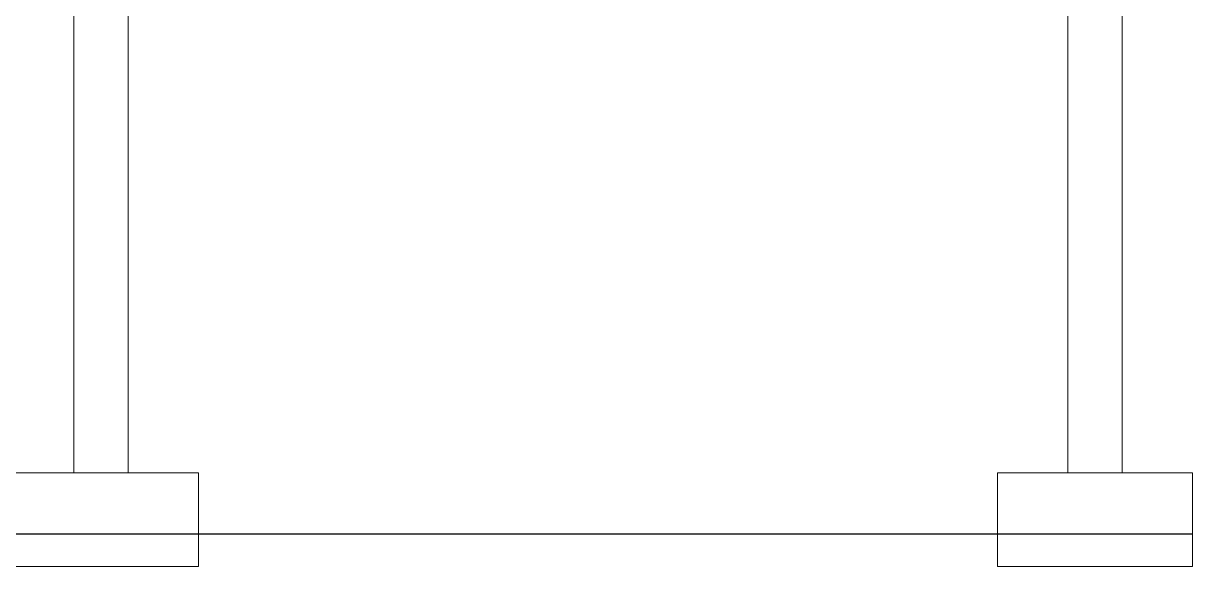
# Model space of a CAD drawing. Header units: millimetres. Extents: x 0 to 18896, y 0 to 22137.
# Drawn here: x 11416 to 18896, y 0 to 3477 of the extents above; entities that cross this region are included whole.
import ezdxf

# ---------------------------------------------------------------- set-up
doc = ezdxf.new("R2010")
doc.units = ezdxf.units.MM
doc.layers.add('Background_Concrete_ Reinforced', color=7, linetype='Continuous', lineweight=9)

# ---------------------------------------------------------------- blocks, each defined once
blk = doc.blocks.new('Section Plane (1)__section__MainBuilding.dwg__param__0%7Cnone', base_point=(21562.4, -14674.7))
blk.add_line((2834.4, -18274.7), (21730.4, -18274.7))
at = {"layer": 'Background_Concrete_ Reinforced'}
for p, q in [((14573.4, -17884.7), (14573.4, -14924.7)), ((14921.4, -14924.7), (14921.4, -17884.7)), ((20932.4, -17884.7), (20932.4, -14924.7)), ((21280.4, -14924.7), (21280.4, -17884.7)), ((14123.4, -17884.7), (15371.4, -17884.7)), ((15371.4, -17884.7), (15371.4, -18484.7)), ((20482.4, -17884.7), (21730.4, -17884.7)), ((20482.4, -17884.7), (20482.4, -18484.7)), ((21730.4, -17884.7), (21730.4, -18484.7)), ((15371.4, -18484.7), (14123.4, -18484.7)), ((21730.4, -18484.7), (20482.4, -18484.7))]:
    blk.add_line(p, q, dxfattribs=at)

msp = doc.modelspace()

# ---------------------------------------------------------------- block references
msp.add_blockref('Section Plane (1)__section__MainBuilding.dwg__param__0%7Cnone', (18728, 3810))

doc.saveas('drawing.dxf')
